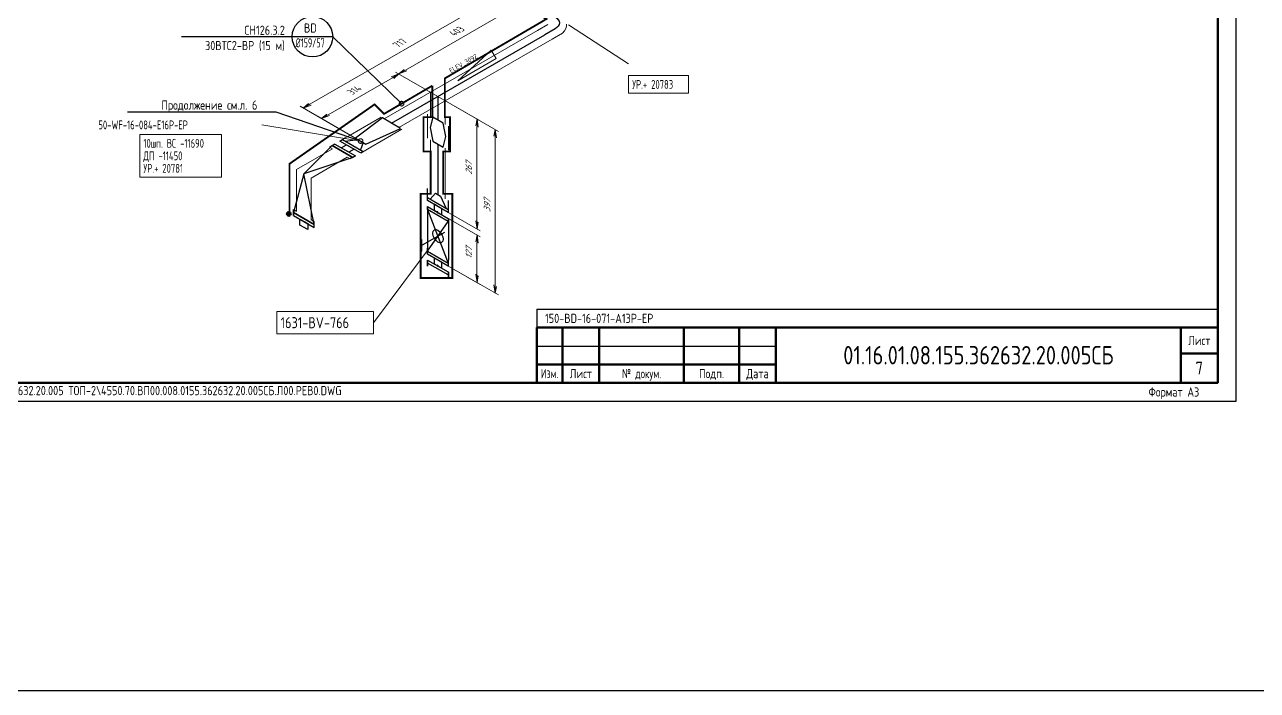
# Model space of a CAD drawing. Header units: millimetres. Extents: x 10051 to 26505, y 4675 to 5194.
# Drawn here: x 13352.5 to 13687.4, y 4674.7 to 4855.7 of the extents above; entities that cross this region are included whole.
import ezdxf
from ezdxf import colors
from ezdxf.entities.mleader import LeaderData, LeaderLine
from ezdxf.enums import TextEntityAlignment as Align
from ezdxf.math import Vec2, Vec3

# ---------------------------------------------------------------- set-up
doc = ezdxf.new("R2010")
doc.units = ezdxf.units.MM
doc.layers.get('0').update_dxf_attribs({"lineweight": 15})
for name, color, linetype, lineweight in [('--TEXT--', 150, 'Continuous', 25), ('_НС', 1, 'Continuous', 30), ('OFORMLENIE', 7, 'Continuous', 25), ('подложка', 252, 'Continuous', 9), ('Построение', 7, 'Continuous', 30), ('СН', 1, 'Continuous', 50)]:
    doc.layers.add(name, color=color, linetype=linetype, lineweight=lineweight)
doc.styles.add('GOST_2.304', font='CS_Gost2304.shx', dxfattribs={"height": 2.5})
doc.styles.add('GOST_2.304_07', font='CS_Gost2304.shx', dxfattribs={"width": 0.7})
doc.styles.add('GOST_2.304_09', font='CS_Gost2304.shx', dxfattribs={"width": 0.9})
doc.styles.add('Style-CS_Gost2304', font='CS_Gost2304.shx')
doc.styles.add('TNR_30', font='times.ttf', dxfattribs={"height": 3})

# ---------------------------------------------------------------- blocks, each defined once
blk = doc.blocks.new('TerminatorOpen_0.4')
at = {"color": 0, "linetype": 'ByBlock', "lineweight": -2}
for q in [(-1, 0.2), (-1, 0), (-1, -0.2)]:
    blk.add_line((0, 0), q, dxfattribs=at)
blk = doc.blocks.new('*U5')
at = {"layer": 'СН'}
blk.add_hatch(color=256, dxfattribs=at).paths.add_polyline_path([(0.5, 0, 1), (-0.5, 0, 1)])
blk.add_circle((0, 0), 0.5, dxfattribs=at)
blk = doc.blocks.new('*U1752')
at = {"linetype": 'ByBlock', "lineweight": -2}
blk.add_lwpolyline([(420, 297), (0, 297), (0, 0), (420, 0)], close=True, dxfattribs=at)
at = {"linetype": 'ByBlock', "lineweight": 50}
blk.add_lwpolyline([(20, 292), (415, 292), (415, 5), (20, 5)], close=True, dxfattribs=at)
at = {"color": 0, "linetype": 'ByBlock', "lineweight": -2, "style": 'GOST_2.304'}
blk.add_text('Формат А3', height=2.5, dxfattribs=at).set_placement((410, 2.5), align=Align.MIDDLE_RIGHT)
at = {"linetype": 'ByBlock', "lineweight": -2, "insert": (8, 2.5), "char_height": 2.5, "attachment_point": 4, "style": 'GOST_2.304'}
blk.add_mtext('C:\\\\Users\\\\GrigoryAO\\\\Desktop\\\\03-23-01\\\\4550.70.ВП00.008.0155.362632.20.005 ТОП-2\\\\4550.70.ВП00.008.0155.362632.20.005СБ.Л00.РЕВ0.DWG', dxfattribs=at)
at = {"linetype": 'ByBlock', "lineweight": -2, "style": 'TNR_30'}
blk.add_attdef('ВЕРХНИЙ_НОМЕР_ЛИСТА', text='', height=3, dxfattribs=at).set_placement((410, 287), align=Align.MIDDLE_CENTER)
blk = doc.blocks.new('ST_2a_dyn')
at = {"linetype": 'ByBlock', "lineweight": 50, "extrusion": (0, 1, 0)}
for p, q in [((-185, 15), (0, 15)), ((-10, 8), (0, 8)), ((-185, 5), (-120, 5)), ((-185, 0), (0, 0))]:
    blk.add_line(p, q, dxfattribs=at)
at = {"linetype": 'ByBlock', "lineweight": 50, "extrusion": (1, 0, 0)}
for p, q in [((-185, 0), (-185, 15)), ((-178, 15), (-178, 0)), ((-168, 15), (-168, 0)), ((-145, 15), (-145, 0)), ((-130, 15), (-130, 0)), ((-120, 0), (-120, 15)), ((-10, 0), (-10, 15))]:
    blk.add_line(p, q, dxfattribs=at)
at = {"linetype": 'ByBlock', "lineweight": 50}
blk.add_line((0, 15), (0, 0), dxfattribs=at)
at = {"linetype": 'ByBlock', "lineweight": -2, "extrusion": (0, 1, 0)}
blk.add_line((-185, 10), (-120, 10), dxfattribs=at)
at = {"linetype": 'ByBlock', "lineweight": -2, "style": 'GOST_2.304'}
for s, p in [('Лист', (-5, 11.5)), ('Лист', (-173, 2.5)), ('Подп.', (-137.5, 2.5)), ('Дата', (-125, 2.5))]:
    blk.add_text(s, height=2.5, dxfattribs=at).set_placement(p, align=Align.MIDDLE_CENTER)
at = {"linetype": 'ByBlock', "lineweight": -2, "width": 0.9}
for s, style, p in [('Изм.', 'GOST_2.304', (-181.5, 2.5)), ('№ докум.', 'GOST_2.304_09', (-156.5, 2.5))]:
    blk.add_text(s, height=2.5, dxfattribs=dict(at, style=style)).set_placement(p, align=Align.MIDDLE_CENTER)
at = {"linetype": 'ByBlock', "lineweight": -2}
for tag, height, style, flags, p in [('ИЗМ_2', 2.5, 'GOST_2.304', 12, (-181.5, 12.5)), ('ЛИСТ_2', 2.5, 'GOST_2.304', 12, (-173, 12.5)), ('N_ДОК_2', 2.5, 'GOST_2.304_09', 12, (-156.5, 12.5)), ('ИЗМ_1', 2.5, 'GOST_2.304', 12, (-181.5, 7.5)), ('ЛИСТ_1', 2.5, 'GOST_2.304', 12, (-173, 7.5)), ('N_ДОК_1', 2.5, 'GOST_2.304_09', 12, (-156.5, 7.5)), ('ШИФР', 5, 'GOST_2.304', 4, (-65, 7.5)), ('LIST', 3.5, 'GOST_2.304', 4, (-5, 4))]:
    blk.add_attdef(tag, text='', height=height, dxfattribs=dict(at, style=style, flags=flags)).set_placement(p, align=Align.MIDDLE_CENTER)
at = {"linetype": 'ByBlock', "lineweight": -2, "style": 'GOST_2.304_07', "width": 0.7, "flags": 12}
for tag, p in [('ДАТА_2', (-125, 12.5)), ('ДАТА_1', (-125, 7.5))]:
    blk.add_attdef(tag, text='', height=2.5, dxfattribs=at).set_placement(p, align=Align.MIDDLE_CENTER)
blk = doc.blocks.new('_DotSmall')
at = {"color": 0, "linetype": 'ByBlock', "const_width": 0.5}
blk.add_lwpolyline([(-0.0625, 0, 1), (0.0625, 0, 1)], format="xyb", close=True, dxfattribs=at)

msp = doc.modelspace()

# ---------------------------------------------------------------- hatches: boundary and pattern name
at = {"layer": 'подложка', "extrusion": (5.55112e-17, -0.816497, -0.57735)}
h = msp.add_hatch(color=256, dxfattribs=at)
edge = h.paths.add_edge_path()
edge.add_arc((13493.76, -2668.24), 1, 135, 495)
at = {"layer": 'подложка', "extrusion": (0.707107, -0.408248, 0.57735)}
h = msp.add_hatch(color=256, dxfattribs=at)
edge = h.paths.add_edge_path()
edge.add_arc((10920.66, -5183.32), 0.496, -135, 225)
at = {"layer": 'подложка', "extrusion": (5.55112e-17, -0.816497, -0.57735)}
h = msp.add_hatch(color=256, dxfattribs=at)
edge = h.paths.add_edge_path()
edge.add_arc((13452.15, -2626.62), 1, 135, 495)
at = {"layer": 'подложка', "extrusion": (0.707107, 0.408248, -0.57735)}
h = msp.add_hatch(color=256, dxfattribs=at)
edge = h.paths.add_edge_path()
edge.add_arc((-2549.7, 8275.82), 1, 45, 405)
at = {"layer": 'подложка', "extrusion": (0.707107, -0.408248, 0.57735)}
h = msp.add_hatch(color=256, dxfattribs=at)
edge = h.paths.add_edge_path()
edge.add_arc((10915.05, -5188.93), 0.496, -135, 225)
at = {"layer": 'подложка', "true_color": 0x000000, "extrusion": (5.55112e-17, -0.816497, -0.57735)}
h = msp.add_hatch(color=18, dxfattribs=at)
edge = h.paths.add_edge_path()
edge.add_arc((13443.73, -2618.21), 1, 135, 495)
at = {"layer": 'подложка', "extrusion": (0.707107, 0.408248, -0.57735)}
h = msp.add_hatch(color=256, dxfattribs=at)
edge = h.paths.add_edge_path()
edge.add_arc((-2555.31, 8270.22), 1, 45, 405)
at = {"layer": 'Построение', "ltscale": 0.3, "extrusion": (-0.707107, -0.408248, 0.57735)}
h = msp.add_hatch(color=256, dxfattribs=at)
edge = h.paths.add_edge_path()
edge.add_arc((2567.2, 8258.32), 1, -45, 315)

# ---------------------------------------------------------------- linework, layer by layer
at = {"layer": '--TEXT--'}
msp.add_circle((13430.66, 4852.46), 5.51, dxfattribs=at)
at = {"layer": '_НС', "linetype": 'Continuous', "lineweight": 30, "const_width": 0.5}
msp.add_lwpolyline([(13466.47, 4841.03), (13494.21, 4857.25), (13471.57, 4869.91), (13469.27, 4868.16), (13449.34, 4879.53), (13450.96, 4881.96), (13427.93, 4894.95, -0.287356), (13424.37, 4901.51), (13424.37, 4956.94, -0.212612), (13427.8, 4964.64), (13457.27, 4980.82, -0.429834), (13462.75, 4979.07), (13462.75, 4973.87)], format="xyb", dxfattribs=at)
for points in [[(13424.41, 4804.03), (13424.41, 4817.88), (13447.54, 4834.05), (13450.12, 4831.47), (13463.2, 4839.12)], [(13463.23, 4839.11), (13463.23, 4830.59), (13460.84, 4830.59), (13460.84, 4821.25), (13462.76, 4821.25), (13462.76, 4809.73), (13460.07, 4809.73), (13460.07, 4786.84), (13468.93, 4786.84)], [(13466.64, 4841.04), (13466.64, 4830.59), (13468.04, 4830.59), (13468.04, 4821.25), (13466.17, 4821.25), (13466.17, 4809.73), (13468.67, 4809.73), (13468.67, 4786.84)]]:
    msp.add_lwpolyline(points, dxfattribs=at)
at = {"layer": 'OFORMLENIE'}
for q in [(13676.63, 4778.35), (13491.58, 4773.35)]:
    msp.add_line((13491.58, 4778.35), q, dxfattribs=at)
at = {"layer": 'подложка', "extrusion": (-5.55112e-17, 0.816497, 0.57735)}
for p, q in [((13429.95, 4834.08, 190.35), (13482.05, 4864.16, 147.81)), ((13455.92, 4843.36, 177.23), (13487, 4861.3, 151.86)), ((13499.65, 4855.29, 160.36), (13499.72, 4855.9, 159.5)), ((13491.76, 4854.12, 162.02), (13494.57, 4855.73, 159.73)), ((13495.76, 4851.81, 165.28), (13498.57, 4853.42, 162.99)), ((13498.57, 4853.42, 162.99), (13499.12, 4854.03, 162.14)), ((13499.12, 4854.03, 162.14), (13499.47, 4854.66, 161.24)), ((13499.47, 4854.66, 161.24), (13499.65, 4855.29, 160.36)), ((13464.75, 4836.21, 187.34), (13453.26, 4842.85, 177.95)), ((13464.75, 4836.21, 187.34), (13453.26, 4842.85, 177.95)), ((13434.9, 4831.22, 194.4), (13452.38, 4841.31, 180.12)), ((13443.73, 4824.08, 204.5), (13427.29, 4833.57, 191.08)), ((13443.73, 4824.08, 204.5), (13432.24, 4830.71, 195.12)), ((13449.32, 4830.56, 195.32), (13440.91, 4825.71, 202.19)), ((13439.52, 4824.91, 203.32), (13440.91, 4825.71, 202.19)), ((13436.7, 4823.28, 205.62), (13435.29, 4822.46, 206.78)), ((13435.29, 4822.46, 206.78), (13436.11, 4821.99, 207.46)), ((13438.1, 4824.09, 204.48), (13439.52, 4824.91, 203.32))]:
    msp.add_line(p, q, dxfattribs=at)
at = {"layer": 'подложка'}
for p, q in [((13500.21, 4855.65, 159.07), (13516.53, 4845.07, 159.07)), ((13500.21, 4855.65, 159.07), (13516.53, 4845.07, 159.07)), ((13442.75, 4824.24, 204.5), (13416.94, 4828.47, 204.5)), ((13442.75, 4824.24, 204.5), (13416.94, 4828.47, 204.5)), ((13463.43, 4796.43, 160.46), (13447.24, 4774.69, 160.46)), ((13463.43, 4796.43, 160.46), (13447.24, 4774.69, 160.46))]:
    msp.add_line(p, q, dxfattribs=at)
at = {"layer": 'подложка', "extrusion": (0.707107, 0.408248, -0.57735)}
for p, q in [((13462.75, 4830.89, 181.13), (13462.75, 4837.37, 185.7)), ((13466.75, 4828.58, 184.39), (13466.75, 4835.06, 188.97)), ((13461.93, 4824.89, 175.87), (13461.93, 4831.37, 180.45)), ((13467.58, 4821.63, 180.49), (13467.58, 4828.1, 185.07)), ((13462.75, 4824.42, 176.55), (13462.75, 4810.68, 166.84)), ((13466.75, 4822.11, 179.81), (13466.75, 4808.37, 170.1))]:
    msp.add_line(p, q, dxfattribs=at)
at = {"layer": 'подложка', "extrusion": (-0.707107, -0.408248, 0.57735)}
for p, q in [((13464.75, 4836.21, 187.34), (13476.24, 4829.58, 196.72)), ((13464.75, 4836.21, 187.34), (13481.19, 4826.72, 200.76)), ((13475.36, 4802.21, 176.28), (13475.36, 4828.05, 194.55)), ((13480.31, 4784.78, 170.02), (13480.31, 4825.19, 198.6)), ((13464.75, 4806.29, 166.18), (13476.24, 4799.66, 175.56)), ((13464.75, 4804.67, 165.03), (13476.24, 4798.04, 174.42)), ((13475.36, 4787.64, 165.98), (13475.36, 4796.51, 172.25)), ((13464.75, 4791.72, 155.88), (13476.24, 4785.09, 165.26)), ((13464.75, 4791.72, 155.88), (13481.19, 4782.23, 169.3))]:
    msp.add_line(p, q, dxfattribs=at)
at = {"layer": 'подложка', "extrusion": (-5.55112e-17, 0.816497, 0.57735), "elevation": 4056.91}
for points in [[(-13450.15, -2628.62), (-13491.76, -2670.24)], [(-13454.15, -2624.62), (-13495.76, -2666.24)], [(-13454.97, -2623.79), (-13446.56, -2615.38)], [(-13445.17, -2613.99), (-13446.56, -2615.38)], [(-13436.11, -2614.59), (-13426.31, -2604.79)], [(-13440.11, -2610.59), (-13430.31, -2600.79)], [(-13440.94, -2609.76), (-13440.11, -2610.59)], [(-13442.36, -2611.17), (-13440.94, -2609.76)], [(-13443.76, -2612.58), (-13445.17, -2613.99)]]:
    msp.add_lwpolyline(points, dxfattribs=at)
at = {"layer": 'подложка', "elevation": 178.27, "flags": 128}
msp.add_lwpolyline([(13470.16, 4840.49), (13480.55, 4846.49), (13479.22, 4848.8), (13470.16, 4840.49)], dxfattribs=at)
at = {"layer": 'подложка', "extrusion": (-0.707107, -0.408248, 0.57735), "elevation": -11335.7}
msp.add_lwpolyline([(2551.9, 8269.63), (2542.09, 8279.43)], dxfattribs=at)
at = {"layer": 'подложка', "extrusion": (0.707107, 0.408248, -0.57735), "elevation": 11335.7}
msp.add_lwpolyline([(-2555.9, 8273.63), (-2546.09, 8283.43)], dxfattribs=at)
at = {"layer": 'подложка'}
for points in [[(13516.53, 4841.87, 159.07), (13532.86, 4841.87, 159.07), (13532.86, 4837.07, 159.07), (13516.53, 4837.07, 159.07)], [(13383.73, 4825.86, 204.5), (13405.94, 4825.86, 204.5), (13405.94, 4814.26, 204.5), (13383.73, 4814.26, 204.5)], [(13421.01, 4777.69, 160.46), (13447.24, 4777.69, 160.46), (13447.24, 4771.69, 160.46), (13421.01, 4771.69, 160.46)]]:
    msp.add_3dface(points, dxfattribs=at)
at = {"layer": 'Построение', "color": 3}
msp.add_lwpolyline([(10050.53, 4674.72), (26505.36, 4674.72), (26505.36, 5194.3), (10050.53, 5194.3)], close=True, dxfattribs=at)
at = {"layer": 'Построение', "ltscale": 0.3, "extrusion": (-5.55112e-17, 0.816497, 0.57735), "elevation": 4056.91}
msp.add_lwpolyline([(-13493.76, -2679.45), (-13496.57, -2676.65, -0.414227), (-13496.57, -2671.04), (-13493.76, -2668.24)], format="xyb", dxfattribs=at)
for points in [[(-13452.15, -2626.62), (-13493.76, -2668.24)], [(-13439.53, -2618.21), (-13443.03, -2618.91), (-13444.43, -2617.51), (-13443.73, -2614)]]:
    msp.add_lwpolyline(points, dxfattribs=at)
at = {"layer": 'Построение', "ltscale": 0.3, "extrusion": (0.707107, -0.408248, 0.57735), "elevation": 7654.8}
for points in [[(10920.66, -5183.32), (10915.05, -5188.93)], [(10889.51, -5218.01), (10883.49, -5212)]]:
    msp.add_lwpolyline(points, dxfattribs=at)
at = {"layer": 'Построение', "ltscale": 0.3, "extrusion": (-0.707107, -0.408248, 0.57735), "elevation": -11387.24}
msp.add_lwpolyline([(2548.29, 8274.41), (2550.37, 8270.92), (2553.9, 8268.8), (2556.72, 8271.63), (2554.6, 8275.16), (2551.11, 8277.24), (2548.29, 8274.41)], close=True, dxfattribs=at)
at = {"layer": 'Построение', "ltscale": 0.3, "extrusion": (1, 0, 0), "elevation": 13464.75}
msp.add_lwpolyline([(4823.26, 178.18), (4809.53, 168.47)], dxfattribs=at)
at = {"layer": 'Построение', "ltscale": 0.3, "extrusion": (0.707107, 0.408248, -0.57735)}
for points, elevation in [([(-2565.76, 8254.1), (-2564.38, 8255.49)], 11387.24), ([(-2567.18, 8252.69), (-2565.76, 8254.1)], 11387.24), ([(-2567.2, 8254.12), (-2566.5, 8257.62), (-2567.9, 8259.02), (-2571.41, 8258.32)], 11387.24), ([(-2568.58, 8251.29), (-2570, 8249.87)], 11387.24), ([(-2571.42, 8259.76), (-2570.03, 8261.15)], 11387.24), ([(-2572.84, 8258.35), (-2571.42, 8259.76)], 11387.24), ([(-2556.72, 8274.46), (-2555.9, 8273.63)], 11335.7), ([(-2570, 8249.87), (-2578.38, 8241.49)], 11387.24), ([(-2571.41, 8253.76), (-2571.41, 8254.47)], 11387.24), ([(-2574.24, 8256.94), (-2575.65, 8255.53)], 11387.24), ([(-2558.14, 8273.04), (-2556.72, 8274.46)], 11335.7), ([(-2575.65, 8255.53), (-2584.04, 8247.14)], 11387.24), ([(-2579.8, 8240.07), (-2578.38, 8241.49)], 11387.24), ([(-2581.2, 8238.67), (-2582.61, 8237.26)], 11387.24), ([(-2582.61, 8237.26), (-2581.9, 8237.97)], 11387.24), ([(-2584.03, 8241.15), (-2584.03, 8241.85)], 11387.24), ([(-2585.45, 8245.73), (-2584.04, 8247.14)], 11387.24), ([(-2586.85, 8244.33), (-2588.27, 8242.91)], 11387.24), ([(-2588.27, 8242.91), (-2587.56, 8243.63)], 11387.24)]:
    msp.add_lwpolyline(points, dxfattribs=dict(at, elevation=elevation))
at = {"layer": 'Построение', "ltscale": 0.3, "extrusion": (-0.707107, -0.408248, 0.57735)}
for points, elevation in [([(2551.07, 8268.8), (2551.9, 8269.63)], -11335.7), ([(2552.48, 8267.39), (2551.07, 8268.8)], -11335.7), ([(2569.31, 8250.61), (2584.73, 8246.41)], -11387.24), ([(2579.12, 8240.8), (2574.91, 8256.22)], -11387.24)]:
    msp.add_lwpolyline(points, dxfattribs=dict(at, elevation=elevation))
at = {"layer": 'Построение', "ltscale": 0.3}
for points, elevation in [([(13464.93, 4804.37), (13464.58, 4804.98)], 165.03), ([(13464.93, 4789.8), (13464.58, 4790.41)], 154.73)]:
    msp.add_lwpolyline(points, dxfattribs=dict(at, elevation=elevation))
at = {"layer": 'Построение', "ltscale": 0.3, "extrusion": (-0.707107, -0.408248, 0.57735)}
msp.add_circle((2577.02, 8248.51, -11387.24), 1.98, dxfattribs=at)
at = {"layer": 'Построение', "ltscale": 0.3, "extrusion": (0.707107, -0.408248, 0.57735)}
msp.add_point((13465.87, 4798.81, 159.53), dxfattribs=at)
at = {"layer": 'Построение', "ltscale": 0.3, "extrusion": (-0.707107, 0.408248, -0.57735)}
msp.add_solid([(-10881.73, -5213.06, -7654.8), (-10884.56, -5210.23, -7654.8), (-10882.08, -5213.42, -7654.8), (-10884.91, -5210.59, -7654.8)], dxfattribs=at)
at = {"layer": 'Построение', "ltscale": 0.3}
for points in [[(13454.6, 4827.52, 199.63), (13449.69, 4830.35, 195.63), (13442.33, 4824.89, 203.35), (13445.14, 4823.27, 205.64)], [(13428.31, 4815.17, 217.09), (13436.02, 4822.86, 206.22), (13441.63, 4819.62, 210.79)], [(13441.63, 4819.62, 210.79), (13436.02, 4822.86, 206.22), (13436.72, 4823.27, 205.64), (13442.33, 4820.03, 210.22)], [(13438.13, 4824.08, 204.5), (13438.83, 4824.48, 203.93), (13444.43, 4821.24, 208.51), (13443.73, 4820.84, 209.08)], [(13441.98, 4821.85, 207.65), (13440.58, 4821.04, 208.79), (13438.48, 4822.25, 207.07), (13439.88, 4823.06, 205.93)], [(13428.31, 4815.17, 217.09), (13425.51, 4804.65, 206.22), (13431.12, 4801.41, 210.79)], [(13461.95, 4807.91, 163.89), (13461.95, 4808.72, 164.46), (13467.56, 4805.48, 169.04), (13467.56, 4804.67, 168.47)], [(13461.95, 4805.48, 162.17), (13461.95, 4806.29, 162.75), (13467.56, 4803.05, 167.32), (13467.56, 4802.24, 166.75)], [(13465.81, 4804.06, 165.89), (13465.81, 4805.68, 167.04), (13463.7, 4806.9, 165.32), (13463.7, 4805.28, 164.18)], [(13425.51, 4803.84, 205.64), (13431.12, 4800.6, 210.22), (13431.12, 4801.41, 210.79), (13425.51, 4804.65, 206.22)], [(13429.37, 4801.62, 208.79), (13429.37, 4800, 207.65), (13427.26, 4801.21, 205.93), (13427.26, 4802.83, 207.07)], [(13461.95, 4793.34, 153.59), (13461.95, 4794.15, 154.16), (13467.56, 4790.91, 158.74), (13467.56, 4790.1, 158.17)], [(13465.81, 4789.5, 155.59), (13465.81, 4791.11, 156.74), (13463.7, 4792.33, 155.02), (13463.7, 4790.71, 153.87)], [(13461.95, 4790.91, 151.87), (13461.95, 4791.72, 152.44), (13467.56, 4788.48, 157.02), (13467.56, 4787.68, 156.45)]]:
    msp.add_3dface(points, dxfattribs=at)

# ---------------------------------------------------------------- block references
at = {"layer": 'OFORMLENIE'}
msp.add_blockref('*U1752', (13261.58, 4753.35), dxfattribs=at)
ref = msp.add_blockref('ST_2a_dyn', (13676.58, 4758.35), dxfattribs=at)
ref.add_attrib('LIST', '7', dxfattribs={"layer": '0', "linetype": 'ByBlock', "lineweight": -2, "height": 3.5, "style": 'GOST_2.304'}).set_placement((13671.58, 4762.35), align=Align.MIDDLE_CENTER)
ref.add_attrib('ШИФР', '01.16.01.08.155.362632.20.005СБ', dxfattribs={"layer": '0', "linetype": 'ByBlock', "lineweight": -2, "height": 5, "style": 'GOST_2.304'}).set_placement((13611.58, 4765.85), align=Align.MIDDLE_CENTER)
at = {"layer": 'подложка', "extrusion": (-5.55112e-17, 0.816497, 0.57735), "xscale": 2.500000000000001, "yscale": 2.500000000000001, "zscale": 2.500000000000001}
for p, rotation in [((-13454.15, -2649.83, 4056.91), 225), ((-13454.15, -2649.83, 4056.91), 44.99999999999996), ((-13428.18, -2633.76, 4056.91), 44.99999999999996), ((-13433.13, -2628.81, 4056.91), 44.99999999999996)]:
    msp.add_blockref('TerminatorOpen_0.4', p, dxfattribs=dict(at, rotation=rotation))
at = {"layer": 'подложка', "extrusion": (-0.707107, -0.408248, 0.57735), "xscale": 2.500000000000002, "yscale": 2.500000000000002, "zscale": 2.500000000000002}
for p, rotation in [((2554.7, 8292.04, -11387.24), 135.0000000000001), ((2559.65, 8296.99, -11387.24), 135.0000000000001), ((2580.61, 8266.12, -11387.24), 315.0000000000001), ((2582.02, 8264.72, -11387.24), 135.0000000000001), ((2593.23, 8253.51, -11387.24), 315.0000000000001), ((2598.18, 8258.46, -11387.24), 315.0000000000001)]:
    msp.add_blockref('TerminatorOpen_0.4', p, dxfattribs=dict(at, rotation=rotation))
at = {"layer": 'СН'}
msp.add_blockref('*U5', (13424.24, 4804.28), dxfattribs=at)

# ---------------------------------------------------------------- texts
at = {"layer": '--TEXT--', "style": 'GOST_2.304'}
msp.add_text('BD', height=2.5, rotation=360, dxfattribs=at).set_placement((13428.37, 4853.56))
at = {"layer": '--TEXT--', "style": 'GOST_2.304', "width": 0.65}
msp.add_text('%%C159/57', height=2.5, rotation=360, dxfattribs=at).set_placement((13426.12, 4849.53))
at = {"layer": 'OFORMLENIE', "style": 'GOST_2.304'}
msp.add_text('150-BD-16-071-A13P-EP', height=2.5, dxfattribs=at).set_placement((13493.85, 4775.87), align=Align.MIDDLE_LEFT)
at = {"layer": 'подложка', "style": 'Style-CS_Gost2304', "width": 0.875}
for s, p in [('УР.+ 20783', (13517.53, 4839.47, 159.07)), ('50-WF-16-084-E16P-EP', (13372.51, 4828.47, 204.5)), ('10шп. ВС -11690', (13384.73, 4823.46, 204.5)), ('ДП -11450', (13384.73, 4820.06, 204.5)), ('УР.+ 20781', (13384.73, 4816.66, 204.5))]:
    msp.add_text(s, height=2.4, rotation=360, dxfattribs=at).set_placement(p, align=Align.MIDDLE_LEFT)
at = {"layer": 'подложка', "style": 'Style-CS_Gost2304'}
msp.add_text('1631-BV-766', height=3, rotation=360, dxfattribs=at).set_placement((13422.01, 4774.69, 160.46), align=Align.MIDDLE_LEFT)
at = {"layer": 'подложка', "extrusion": (-5.55112e-17, 0.816497, 0.57735), "char_height": 2.5, "attachment_point": 5, "text_direction": (0.707107, 0.408248, -0.57735), "style": 'GOST_2.304'}
for s, insert in [('\\A1;403', (13469.87, 4853.96, 162.23)), ('\\A1;717', (13454.41, 4850.75, 166.77)), ('\\A1;314', (13442.05, 4837.9, 184.95))]:
    msp.add_mtext(s, dxfattribs=dict(at, insert=insert))
at = {"layer": 'подложка', "extrusion": (-0.707107, -0.408248, 0.57735), "char_height": 2.5, "attachment_point": 5, "text_direction": (0, 0.816497, 0.57735), "style": 'GOST_2.304'}
for s, insert in [('\\A1;267', (13473.15, 4817.12, 184.12)), ('\\A1;397', (13478.1, 4806.98, 183.01)), ('\\A1;127', (13473.15, 4794.06, 167.82))]:
    msp.add_mtext(s, dxfattribs=dict(at, insert=insert))
at = {"layer": 'подложка', "style": 'Style-CS_Gost2304'}
msp.add_attdef('ELEV_3092', text='0.3%', height=1.333, rotation=30, dxfattribs=at).set_placement((13471.63, 4845.19, 178.27), align=Align.MIDDLE_CENTER)

# ---------------------------------------------------------------- leaders
at = {"layer": '--TEXT--'}
ml = msp.add_multileader_mtext('Standard', dxfattribs=at)
ml.set_content('СН126.3.2\\P30ВТС2-ВР (15 м)', color=256, style='GOST_2.304')
ml.set_leader_properties()
ml.set_arrow_properties(name='DOTSMALL')
ml.build(insert=Vec2(0, 0))
ml.multileader.update_dxf_attribs({"text_left_attachment_type": 6, "text_right_attachment_type": 6, "dogleg_length": 0.36, "arrow_head_size": 2.5})
ctx = ml.context
ctx.base_point, ctx.char_height, ctx.arrow_head_size, ctx.plane_origin = Vec3(13394.21, 4852.46), 2.5, 2.5, Vec3(13433.23, 4878.05)
ctx.left_attachment, ctx.right_attachment, ctx.text_align_type = 6, 6, 2
notes = []
notes.append((ctx, [(0, (1, 1, 0), (13436.17, 4852.46), (-1, 0), 11.02, [(0, [(13454.87, 4834.25)], 0, [])])]))
ctx.mtext.insert, ctx.mtext.defined_height, ctx.mtext.alignment, ctx.mtext.flow_direction = Vec3(13423.15, 4855.46), 0.0309, 3, 5
ml = msp.add_multileader_mtext('Standard', dxfattribs=at)
ml.set_content('{\\C0;Продолжение см.л. 6}', color=256, style='GOST_2.304')
ml.set_leader_properties()
ml.set_arrow_properties(name='DOTSMALL')
ml.build(insert=Vec2(0, 0))
ml.multileader.update_dxf_attribs({"text_left_attachment_type": 6, "text_right_attachment_type": 6, "dogleg_length": 0.36, "arrow_head_size": 2.5})
ctx = ml.context
ctx.base_point, ctx.char_height, ctx.arrow_head_size, ctx.plane_origin = Vec3(13382.05, 4831.97, 204.5), 2.5, 2.5, Vec3(13453.34, 4852.95, 204.5)
ctx.left_attachment, ctx.right_attachment, ctx.text_align_type = 6, 6, 2
notes.append((ctx, [(0, (1, 1, 0), (13420.76, 4831.97, 204.5), (-1, 0), 3.06, [(0, [(13443.73, 4824.08, 204.5)], 0, [])])]))
ctx.mtext.insert, ctx.mtext.defined_height, ctx.mtext.alignment, ctx.mtext.flow_direction = Vec3(13415.7, 4835.1, 204.5), 0.0309, 3, 5
for ctx, leaders in notes:
    for number, flags, end, landing, length, lines in leaders:
        leader = LeaderData()
        leader.index, (leader.has_last_leader_line, leader.has_dogleg_vector, leader.attachment_direction) = number, flags
        leader.last_leader_point, leader.dogleg_vector, leader.dogleg_length = Vec3(end), Vec3(landing), length
        for number, points, colour, breaks in lines:
            line = LeaderLine()
            line.index, line.vertices, line.color, line.breaks = number, Vec3.list(points), colors.encode_raw_color(colour), breaks
            leader.lines.append(line)
        ctx.leaders.append(leader)

doc.saveas('drawing.dxf')
